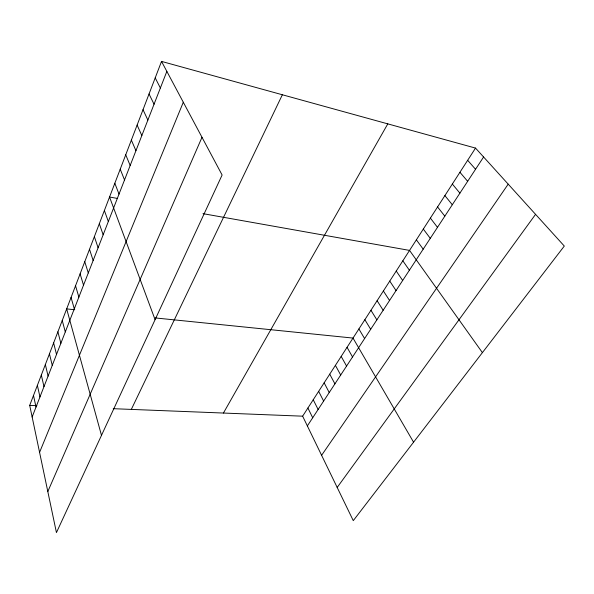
<?xml version="1.0" encoding="UTF-8"?>
<svg xmlns="http://www.w3.org/2000/svg" width="594" height="594" viewBox="0 0 594 594"><rect width="100%" height="100%" fill="white"/><g stroke="black" fill="none" stroke-linecap="round" stroke-linejoin="round"><path stroke-width="0.89" d="M161.523 61.405L222.111 175.007L56.437 532.595L29.7 405.383L161.523 61.405L475.527 148.092L564.3 246.057L353.274 520.648L302.643 416.179L475.527 148.092M32.143 416.995L166.847 71.384M39.575 452.368L183.301 102.235M47.81 491.565L201.997 137.296M131.326 409.4L282.365 94.765M223.426 413.045L387.793 123.871M307.358 425.905L483.598 156.994M321.606 455.301L508.204 184.155M337.184 487.451L535.565 214.345M29.7 405.383L36.873 405.672M113.239 408.687L302.643 416.179M74.725 309.726L66.677 308.91L101.485 435.357M155.234 317.931L353.014 338.075L413.573 442.188M117.619 198.463L109.548 197.03L155.086 319.669M202.999 213.654L409.548 250.408L482.402 352.628M467.656 160.298L475.549 169.268M459.934 172.282L467.656 181.311M452.346 184.043L459.905 193.139M444.891 195.604L452.301 204.744M437.57 206.95L444.824 216.149M430.383 218.102L437.488 227.346M423.314 229.061L430.279 238.35M416.372 239.828L423.188 249.161M402.836 260.811L409.385 270.225M396.243 271.042L402.665 280.487M389.761 281.096L396.05 290.577M383.382 290.986L389.553 300.497M377.108 300.713L383.152 310.254M370.938 310.283L376.871 319.847M364.865 319.698L370.686 329.284M358.887 328.965L364.597 338.565M347.052 347.319L352.539 356.964M341.186 356.415L346.569 366.075M335.417 365.362L340.696 375.037M329.737 374.168L334.919 383.85M324.153 382.833L329.232 392.53M318.651 391.364L323.633 401.069M155.212 77.881L160.373 87.994M313.231 399.762L318.124 409.481M307.9 408.033L312.704 417.753M149.042 93.978L154.046 104.217M143.013 109.704L147.869 120.07M137.125 125.074L141.832 135.551M131.363 140.11L135.937 150.69M125.728 154.811L130.168 165.488M120.218 169.186L124.525 179.96M114.828 183.256L119.008 194.112M104.381 210.506L108.331 221.517M99.324 223.708L103.156 234.786M94.372 236.635L98.099 247.772M89.523 249.294L93.139 260.491M84.764 261.702L88.283 272.95M80.108 273.856L83.524 285.157M75.542 285.773L78.868 297.111M71.065 297.453L74.295 308.835M62.236 320.478L65.295 331.927M57.893 331.823L60.863 343.302M53.631 342.946L56.519 354.455M49.45 353.853L52.257 365.384M45.352 364.553L48.077 376.106M41.328 375.052L43.978 386.62M37.377 385.35L39.961 396.941M33.502 395.463L36.011 407.061"/></g></svg>
